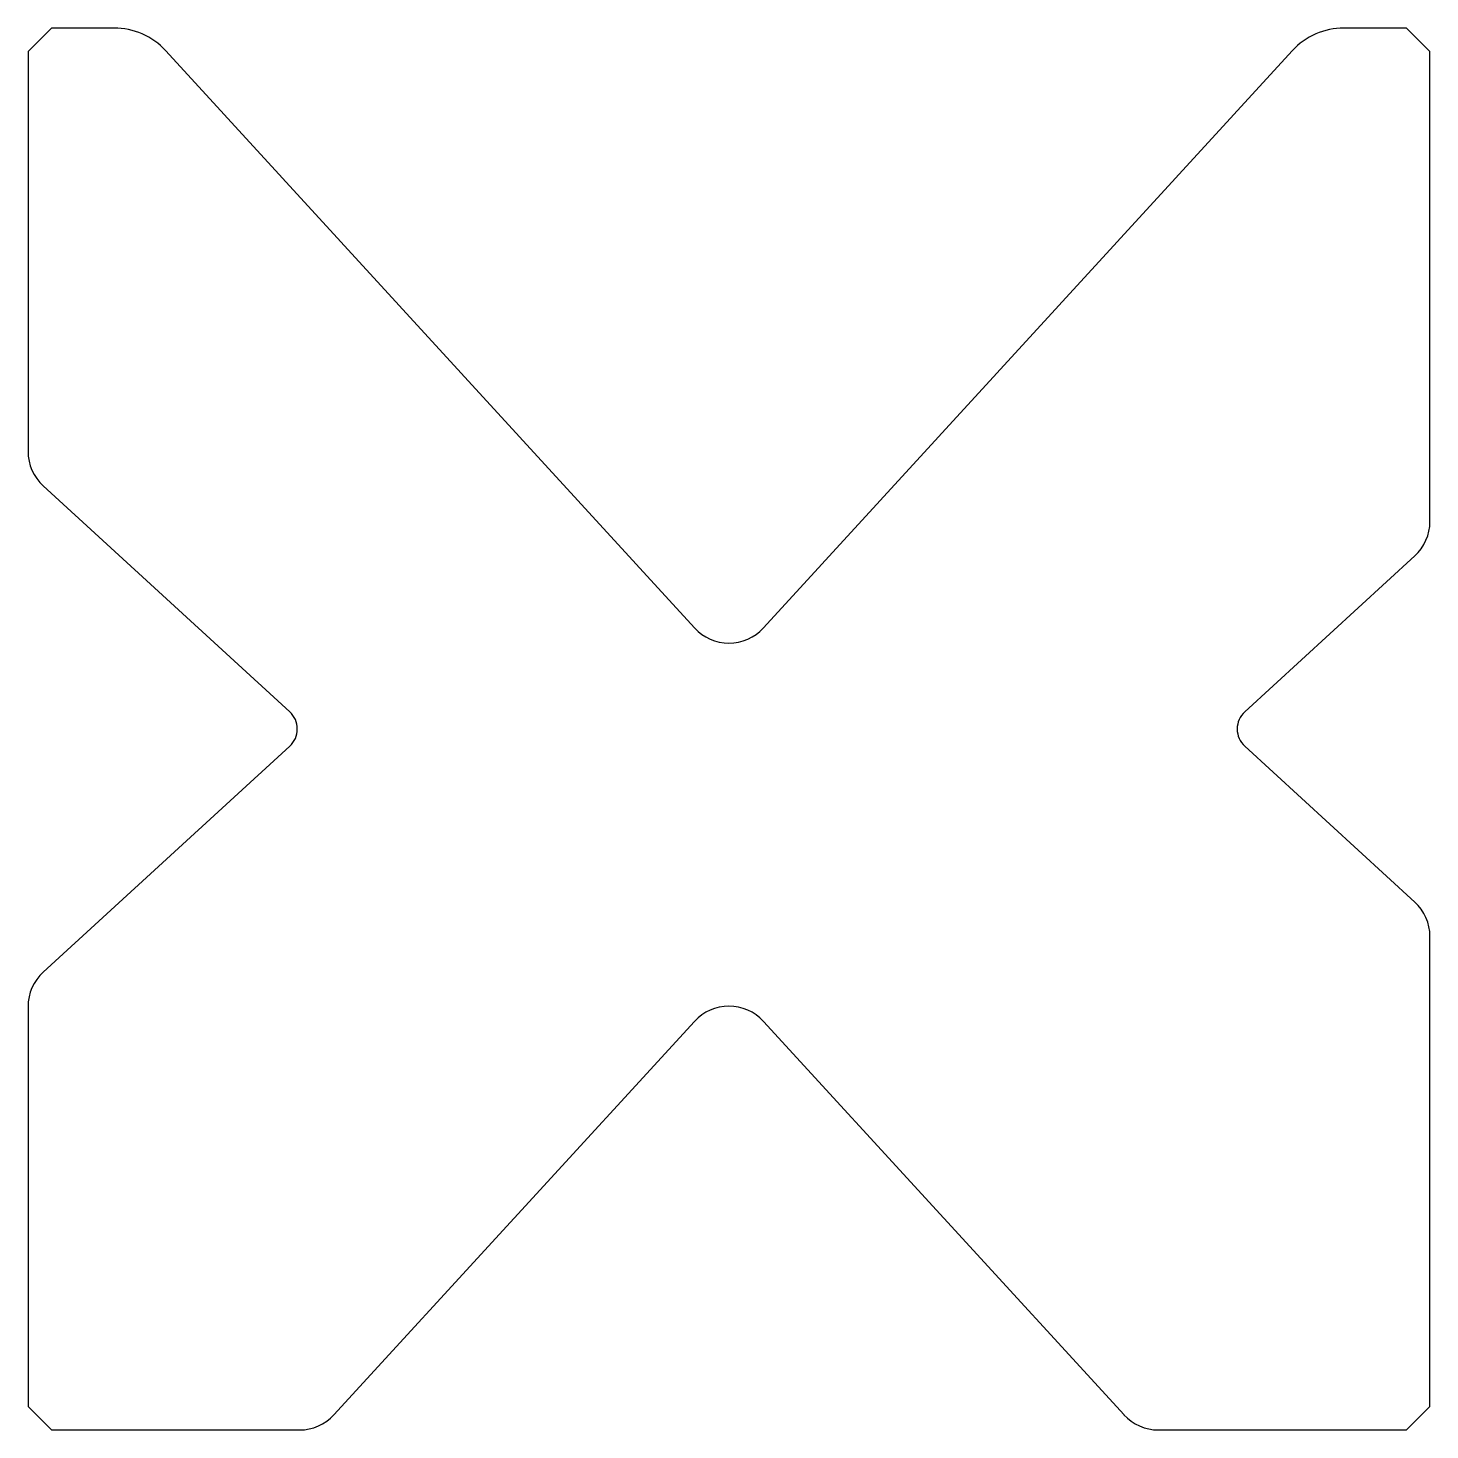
# Model space of a CAD drawing. Extents: x 1024.4 to 1084.4, y 1007.9 to 1067.9.
import ezdxf

# ---------------------------------------------------------------- set-up
doc = ezdxf.new("R2010")
doc.units = 0
doc.header["$MEASUREMENT"] = 0
doc.layers.add('DEFAULT', color=7, linetype='CONTINUOUS')

msp = doc.modelspace()

# ---------------------------------------------------------------- linework, layer by layer
at = {"layer": 'DEFAULT'}
for p, q in [((1025.424, 1067.857), (1024.424, 1066.857)), ((1028.104, 1067.857), (1025.424, 1067.857)), ((1083.424, 1067.857), (1080.744, 1067.857)), ((1084.424, 1066.857), (1083.424, 1067.857)), ((1024.424, 1066.857), (1024.424, 1049.737)), ((1052.95, 1042.183), (1030.316, 1066.883)), ((1078.533, 1066.883), (1055.899, 1042.183)), ((1084.424, 1046.737), (1084.424, 1066.857)), ((1025.073, 1048.262), (1035.624, 1038.594)), ((1076.499, 1038.594), (1083.776, 1045.262)), ((1035.624, 1037.119), (1025.073, 1027.451)), ((1083.776, 1030.451), (1076.499, 1037.119)), ((1084.424, 1008.857), (1084.424, 1028.977)), ((1024.424, 1025.977), (1024.424, 1008.857)), ((1037.519, 1008.505), (1052.95, 1025.345)), ((1055.899, 1025.345), (1071.33, 1008.505)), ((1024.424, 1008.857), (1025.424, 1007.857)), ((1083.424, 1007.857), (1084.424, 1008.857)), ((1025.424, 1007.857), (1036.044, 1007.857)), ((1072.804, 1007.857), (1083.424, 1007.857))]:
    msp.add_line(p, q, dxfattribs=at)
for centre, radius, start, end in [((1028.104, 1064.857), 3, 42.5, 90), ((1080.744, 1064.857), 3, 90, 137.5), ((1026.424, 1049.737), 2, 180, 227.5), ((1082.424, 1046.737), 2, 312.5, 360), ((1054.424, 1043.534), 2, 222.5, 317.5), ((1034.949, 1037.857), 1, 312.5, 47.5), ((1077.174, 1037.857), 1, 132.5, 227.5), ((1082.424, 1028.977), 2, 0, 47.5), ((1026.424, 1025.977), 2, 132.5, 180), ((1054.424, 1023.994), 2, 42.5, 137.5), ((1036.044, 1009.857), 2, 270, 317.5), ((1072.804, 1009.857), 2, 222.5, 270)]:
    msp.add_arc(centre, radius, start, end, dxfattribs=at)

doc.saveas('drawing.dxf')
